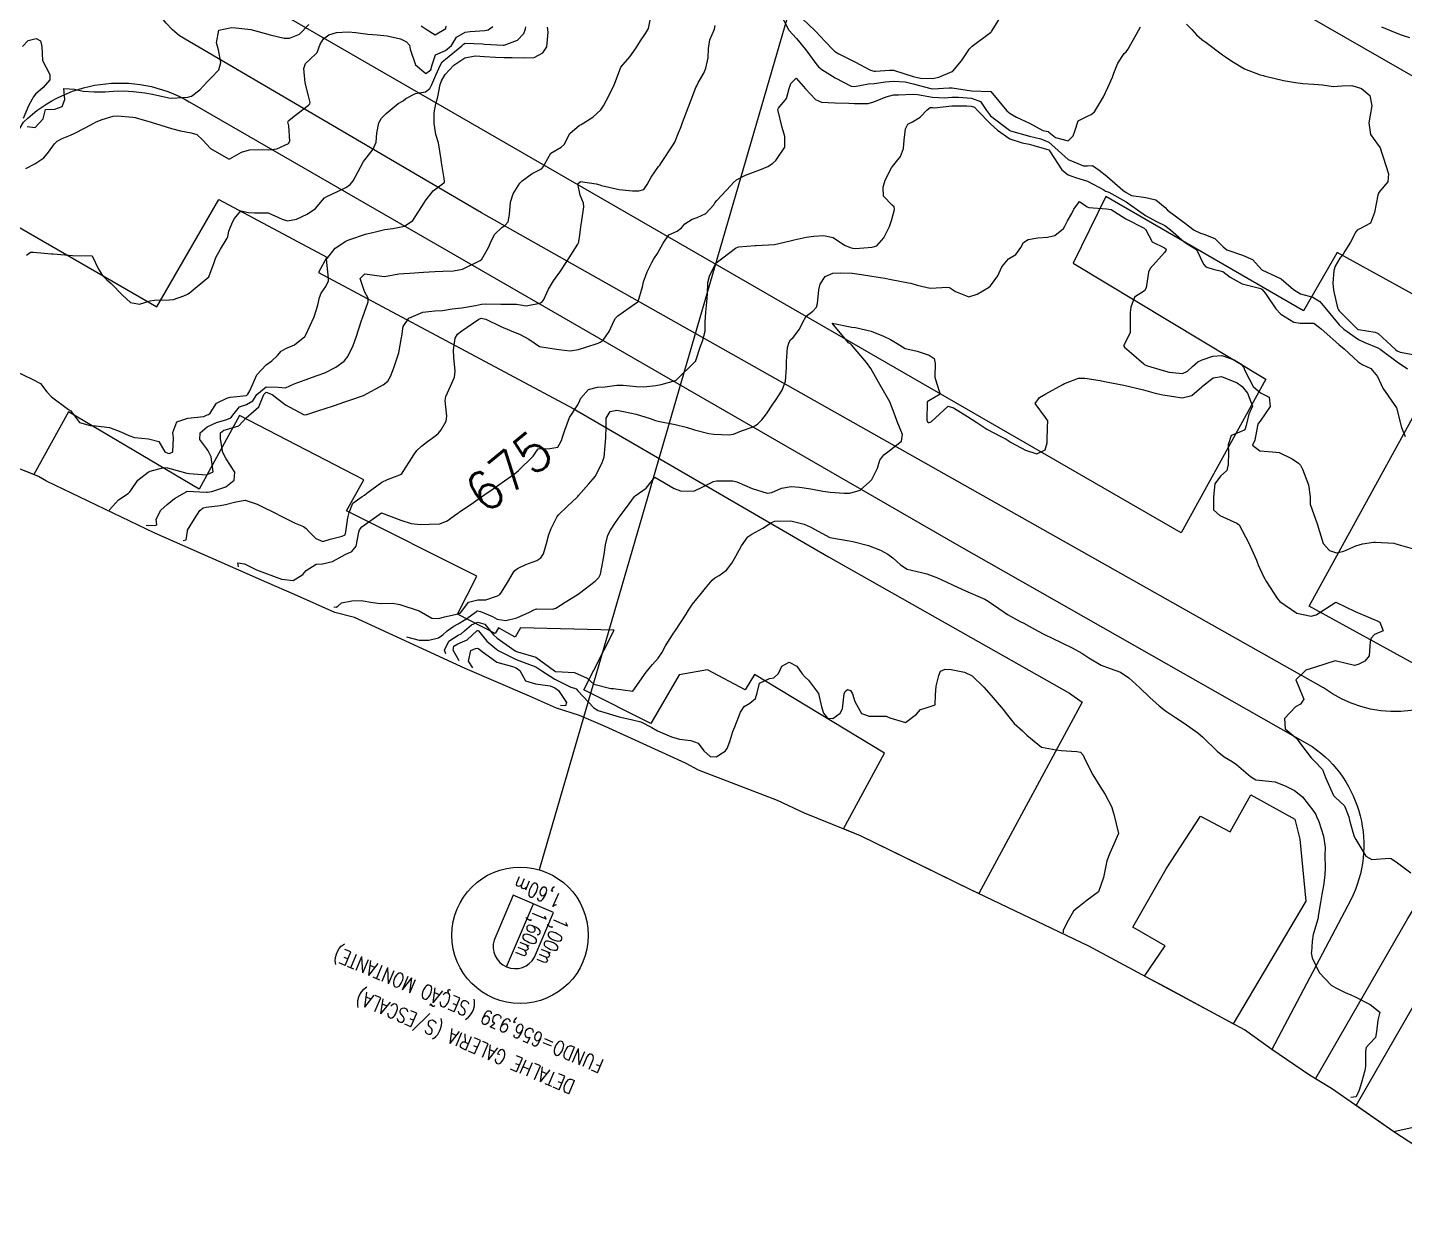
# Model space of a CAD drawing. Header units: metres. Extents: x 292545 to 299085, y 7450245 to 7463078.
# Drawn here: x 296220.5 to 296361.7, y 7461377.3 to 7461498.6 of the extents above; entities that cross this region are included whole.
import ezdxf
from ezdxf.enums import TextEntityAlignment as Align

# ---------------------------------------------------------------- set-up
doc = ezdxf.new("R2010")
doc.units = ezdxf.units.M
doc.linetypes.add('CONTINUO', pattern=[0])
for name, color, linetype in [('Area', 45, 'Continuous'), ('Cotas', 45, 'Continuous'), ('Curvas de Nivel 1m', 11, 'Continuous'), ('Curvas de Nivel 5m', 15, 'Continuous'), ('Edificações', 30, 'Continuous'), ('TEXTO', 45, 'Continuous'), ('Vias Primárias', 230, 'Continuous')]:
    doc.layers.add(name, color=color, linetype=linetype)
doc.styles.add('ROMANS', font='romans', dxfattribs={"height": 0.2})
doc.styles.add('Style-STANDARD', font='STANDARD.shx')

msp = doc.modelspace()

# ---------------------------------------------------------------- linework, layer by layer
at = {"layer": 'Area'}
msp.add_polyline3d([(296371.7, 7461378.13, 677.59), (296360.64, 7461385.35, 681.26), (296354.25, 7461389.77, 678.44), (296351.99, 7461391.13, 678.49), (296348.12, 7461393.79, 678.35), (296345.3, 7461395.81, 678.86), (296329.36, 7461404.37, 679.01), (296317.25, 7461410.15, 679.93), (296305.92, 7461415.68, 684.03), (296300.19, 7461418.02, 680), (296297.42, 7461419.31, 679.92), (296289.29, 7461422.41, 678.57), (296288.03, 7461423.11, 678.63), (296287.96, 7461423.13, 678.59), (296282.44, 7461425.68, 682.12), (296279.72, 7461426.91, 682.18), (296277.1, 7461428.04, 677.87), (296274.75, 7461428.8, 677.92), (296271.96, 7461430.03, 677.91), (296265.35, 7461432.85, 677.83), (296254.02, 7461438.08, 675.93), (296251.99, 7461438.6, 675.77), (296247.85, 7461440.45, 677.31), (296245.02, 7461441.68, 678.08), (296233.54, 7461446.73, 676.25), (296222.42, 7461452.05, 671.25), (296221.59, 7461452.54, 671.67), (296216.45, 7461454.59, 674.45)], dxfattribs=at)
at = {"layer": 'Curvas de Nivel 1m', "flags": 128}
for points, elevation in [([(296297.63, 7461500.09), (296298.58, 7461498.32), (296299.36, 7461497.45), (296300.33, 7461496.3), (296301.34, 7461494.89), (296301.62, 7461494.57), (296301.97, 7461494.28), (296303.32, 7461493.43), (296304.97, 7461492.58), (296305.31, 7461492.54), (296306.74, 7461492.8), (296307.31, 7461492.86), (296308.49, 7461493.02), (296309.32, 7461493.1), (296310.5, 7461493), (296311.31, 7461492.81), (296313.14, 7461492.32), (296313.31, 7461492.3), (296315.03, 7461492.4), (296315.31, 7461492.4), (296317.3, 7461492.1), (296319.27, 7461492.04), (296319.3, 7461492.03), (296320.93, 7461490.05), (296321.28, 7461489.78), (296321.92, 7461489.39), (296323.26, 7461488.78), (296324.64, 7461488.01), (296325.16, 7461487.91), (296325.25, 7461487.87), (296325.92, 7461487.31), (296327.24, 7461486.98), (296327.75, 7461487.47), (296327.92, 7461487.97), (296328.24, 7461489), (296329.28, 7461489.52), (296329.59, 7461489.65), (296329.93, 7461489.95), (296330.84, 7461491.48), (296331.06, 7461491.93), (296331.31, 7461492.44), (296331.76, 7461493.48), (296331.91, 7461493.92), (296332.32, 7461494.94), (296332.96, 7461495.91), (296333.16, 7461496.1), (296333.36, 7461496.32), (296334.25, 7461497.9), (296334.63, 7461498.64)], 673), ([(296299.4, 7461500.02), (296301.23, 7461498.29), (296301.37, 7461498.15), (296302.27, 7461497.19), (296303.14, 7461496.26), (296303.24, 7461496.15), (296303.35, 7461496.08), (296303.71, 7461495.9), (296305.34, 7461495.07), (296306.96, 7461494.22), (296307.33, 7461494.11), (296307.45, 7461494.1), (296308.89, 7461494.2), (296309.33, 7461494.21), (296309.41, 7461494.19), (296311.32, 7461493.56), (296312.09, 7461493.39), (296313.32, 7461493.37), (296313.97, 7461493.49), (296315.33, 7461494.07), (296315.36, 7461494.09), (296315.4, 7461494.12), (296316.29, 7461495.17), (296316.91, 7461496.1), (296317.08, 7461496.37), (296317.36, 7461496.68), (296319.27, 7461498.07), (296319.32, 7461498.12), (296319.37, 7461498.19), (296320.1, 7461499.36)], 672), ([(296219.38, 7461463.26), (296220.95, 7461462.53), (296221.79, 7461462.07), (296222.46, 7461461.22), (296222.93, 7461460.71), (296224.68, 7461459.42), (296224.9, 7461459.28), (296224.99, 7461459.19), (296225.79, 7461458.08), (296226.89, 7461457.76), (296227.48, 7461457.75), (296228.89, 7461457.58), (296230.05, 7461457.13), (296230.88, 7461456.73), (296231.46, 7461456.53), (296232.88, 7461456.39), (296233.93, 7461456.14), (296234.57, 7461455.07), (296234.86, 7461454.92), (296235.02, 7461454.91), (296235.36, 7461455.07), (296235.44, 7461456.5), (296235.39, 7461457.06), (296235.8, 7461458.15), (296236.9, 7461458.53), (296238.57, 7461458.7), (296238.9, 7461458.85), (296239.02, 7461458.9), (296239.21, 7461459.02), (296239.87, 7461460.06), (296240.93, 7461460.59), (296241.26, 7461460.67), (296242.93, 7461460.86), (296243.01, 7461460.9), (296243.07, 7461460.98), (296243.29, 7461461.33), (296244, 7461462.96), (296244.96, 7461463.99), (296245.53, 7461464.39), (296246.13, 7461464.94), (296246.5, 7461465.41), (296246.98, 7461465.66), (296247.85, 7461466.06), (296248.93, 7461466.91), (296248.96, 7461466.95), (296249, 7461467.01), (296249.89, 7461468.9), (296250.26, 7461470.11), (296250.43, 7461470.89), (296250.6, 7461471.34), (296251.06, 7461472.03), (296251.34, 7461472.61), (296251.35, 7461472.88), (296251.14, 7461474.83), (296251.16, 7461474.88), (296252.03, 7461475.95), (296253.12, 7461476.68), (296253.25, 7461476.73), (296253.55, 7461476.85), (296255.13, 7461477.38), (296256.29, 7461477.66), (296257.13, 7461477.86), (296257.95, 7461477.99), (296259.14, 7461478.22), (296260, 7461478.78), (296261.16, 7461480.59), (296261.21, 7461480.71), (296261.24, 7461480.76), (296262.08, 7461481.85), (296263.19, 7461482.67), (296263.23, 7461482.7), (296263.25, 7461482.74), (296263.25, 7461482.79), (296263.2, 7461483.1), (296262.95, 7461484.74), (296262.91, 7461485.05), (296262.62, 7461486.75), (296262.37, 7461487.62), (296262.17, 7461488.75), (296262.2, 7461489.83), (296262.34, 7461490.75), (296262.55, 7461491.49), (296262.8, 7461492.75), (296262.93, 7461493.13), (296263.32, 7461493.76), (296264.22, 7461494.73), (296265.34, 7461495.47), (296266.38, 7461495.67), (296267.34, 7461495.62), (296268.48, 7461495.54), (296269.34, 7461495.52), (296270.2, 7461495.51), (296271.34, 7461495.46), (296272.46, 7461495.52), (296273.35, 7461495.99), (296273.76, 7461496.61), (296273.88, 7461498.1), (296273.8, 7461498.61)], 671), ([(296220.31, 7461484.14), (296221.21, 7461484.6), (296222.15, 7461485.23), (296222.63, 7461485.81), (296223.23, 7461486.66), (296223.51, 7461486.93), (296224.04, 7461487.2), (296224.88, 7461487.56), (296225.25, 7461487.73), (296226.37, 7461488.29), (296227.26, 7461488.76), (296227.52, 7461488.9), (296228.12, 7461489.15), (296229.27, 7461489.48), (296229.65, 7461489.52), (296231.27, 7461489.39), (296231.5, 7461489.35), (296232.44, 7461489.1), (296233.06, 7461488.9), (296233.26, 7461488.84), (296233.6, 7461488.75), (296235.25, 7461488.23), (296236.18, 7461487.99), (296237.25, 7461487.8), (296237.84, 7461487.63), (296238.46, 7461487.03), (296239.23, 7461486.17), (296241.1, 7461485.11), (296241.21, 7461485.12), (296242.41, 7461485.8), (296243.23, 7461486.03), (296244.13, 7461486.06), (296245.23, 7461486.03), (296246.03, 7461486.14), (296247.23, 7461486.68), (296247.39, 7461486.93), (296247.26, 7461488.51), (296247.19, 7461488.93), (296247.2, 7461488.99), (296247.26, 7461489.06), (296247.84, 7461489.5), (296249.28, 7461490.61), (296249.42, 7461490.76), (296249.45, 7461490.9), (296249.29, 7461491.58), (296248.95, 7461492.91), (296248.8, 7461494.38), (296248.99, 7461494.91), (296249.34, 7461495.22), (296250.19, 7461496.04), (296250.49, 7461496.89), (296250.82, 7461497.43), (296251.37, 7461497.82), (296252.18, 7461498.06), (296253.37, 7461498.14), (296254.14, 7461498.08), (296255.37, 7461497.9), (296256.34, 7461497.85), (296257.37, 7461497.75), (296258.74, 7461497.41), (296259.36, 7461497.11), (296259.66, 7461496.78), (296259.74, 7461496.38), (296260.26, 7461494.77), (296261.32, 7461493.88), (296261.83, 7461494.25), (296261.98, 7461494.75), (296262.33, 7461495.77), (296263.35, 7461496.23), (296263.98, 7461496.73), (296264.49, 7461497.6), (296265.37, 7461498.12), (296265.89, 7461498.19), (296267.38, 7461498.29), (296267.71, 7461498.36), (296268.21, 7461498.68)], 669), ([(296220.44, 7461488.43), (296221.25, 7461488.34), (296222.07, 7461489.22), (296222.33, 7461490.17), (296223.27, 7461490.21), (296224.01, 7461490.47), (296224.29, 7461491.2), (296224.18, 7461492.32), (296225.3, 7461492.26), (296226.18, 7461492.06), (296227.3, 7461492), (296228.45, 7461491.99), (296229.3, 7461492.06), (296230.35, 7461492.08), (296231.3, 7461492.01), (296232.51, 7461491.89), (296233.29, 7461491.74), (296234.98, 7461491.38), (296235.29, 7461491.35), (296236.9, 7461491.45), (296237.29, 7461491.56), (296238.15, 7461492.19), (296238.9, 7461493.03), (296239.32, 7461493.41), (296240.11, 7461494.23), (296240.3, 7461495.01), (296240.05, 7461496.31), (296239.87, 7461497.01), (296240.08, 7461498.3), (296241.38, 7461498.58), (296241.83, 7461498.54), (296243.37, 7461498.37), (296244.14, 7461498.19), (296245.37, 7461497.83), (296246.81, 7461497.49), (296247.36, 7461497.49), (296248.36, 7461497.92), (296249.34, 7461498.9)], 668), ([(296228.83, 7461449.12), (296228.87, 7461449.14), (296229.79, 7461450.14), (296230.81, 7461450.8), (296230.97, 7461450.96), (296231.07, 7461451.12), (296231.77, 7461452.16), (296232.83, 7461453), (296233.06, 7461453.1), (296234.44, 7461453.47), (296234.84, 7461453.43), (296236.21, 7461453.06), (296236.83, 7461452.88), (296237.04, 7461452.84), (296238.83, 7461452.7), (296239.5, 7461453.02), (296239.32, 7461454.56), (296239.07, 7461455.03), (296239, 7461455.16), (296238.87, 7461455.38), (296238.16, 7461456.32), (296238.19, 7461457.03), (296238.89, 7461457.63), (296239.84, 7461458.07), (296240.9, 7461458.38), (296241.33, 7461458.56), (296241.66, 7461458.99), (296242.22, 7461459.68), (296242.92, 7461459.93), (296243.59, 7461460.3), (296244.01, 7461460.96), (296244.94, 7461461.75), (296246.17, 7461461.71), (296246.94, 7461461.64), (296247.81, 7461462.05), (296248.95, 7461462.47), (296250.18, 7461462.89), (296250.96, 7461463.19), (296252.09, 7461463.74), (296252.97, 7461464.38), (296253.34, 7461464.85), (296253.87, 7461465.97), (296254.17, 7461466.84), (296254.73, 7461468.55), (296254.83, 7461468.83), (296255.03, 7461469.4), (296255.4, 7461470.47), (296255.4, 7461470.83), (296255.05, 7461471.52), (296254.59, 7461472.84), (296255.08, 7461473.34), (296256.81, 7461473.08), (296257.08, 7461473.05), (296258.57, 7461473.31), (296259.08, 7461473.35), (296259.68, 7461473.38), (296261.08, 7461473.49), (296262.27, 7461473.56), (296263.08, 7461473.6), (296264.18, 7461473.63), (296265.08, 7461473.81), (296266.92, 7461474.69), (296267.09, 7461474.84), (296267.77, 7461476.01), (296268.02, 7461476.68), (296268.4, 7461477.4), (296269.13, 7461478.09), (296269.48, 7461478.33), (296269.79, 7461478.66), (296269.9, 7461479.41), (296270.01, 7461480.66), (296270.3, 7461481.53), (296270.99, 7461482.64), (296271.2, 7461482.88), (296272.23, 7461483.61), (296273.21, 7461484.1), (296273.44, 7461484.38), (296273.55, 7461484.62), (296274.14, 7461485.69), (296275.23, 7461486.32), (296275.52, 7461486.6), (296276.11, 7461487.73), (296277.1, 7461488.57), (296277.26, 7461488.65), (296278.45, 7461489.38), (296279.28, 7461490.15), (296279.56, 7461490.55), (296279.87, 7461491.12), (296280.58, 7461492.53), (296280.8, 7461493.04), (296281.33, 7461494.52), (296282.26, 7461495.59), (296282.9, 7461496.5), (296283.07, 7461496.79), (296283.36, 7461497.21), (296283.88, 7461497.98), (296284.18, 7461498.49), (296284.38, 7461499.5)], 672), ([(296232.63, 7461447.56), (296233.53, 7461447.5), (296233.74, 7461447.6), (296233.68, 7461448.18), (296234.13, 7461449.08), (296234.79, 7461449.68), (296235.56, 7461450.3), (296236.81, 7461451.02), (296236.84, 7461451.03), (296238.81, 7461450.93), (296238.91, 7461450.93), (296239.39, 7461451.02), (296240.82, 7461451.47), (296241.66, 7461452.16), (296241.73, 7461452.99), (296240.85, 7461454.34), (296240.52, 7461455.01), (296240.26, 7461456.39), (296240.26, 7461457.01), (296240.61, 7461457.28), (296240.89, 7461457.35), (296242.15, 7461457.73), (296242.9, 7461458.55), (296243.37, 7461458.97), (296244.2, 7461459.68), (296244.7, 7461460.95), (296244.94, 7461461.18), (296245.56, 7461460.94), (296246.92, 7461459.89), (296248.77, 7461458.91), (296248.9, 7461458.87), (296249.12, 7461458.91), (296250.47, 7461459.33), (296250.91, 7461459.47), (296251.96, 7461459.83), (296252.92, 7461460.16), (296253.44, 7461460.34), (296254.93, 7461460.84), (296256.94, 7461461.95), (296257.42, 7461462.33), (296257.71, 7461462.8), (296258.06, 7461463.7), (296258.44, 7461464.8), (296258.55, 7461465.23), (296258.84, 7461466.79), (296258.86, 7461466.93), (296259.01, 7461467.91), (296259.59, 7461468.78), (296261.03, 7461469.39), (296262.25, 7461469.53), (296263.03, 7461469.58), (296264.04, 7461469.73), (296265.03, 7461469.84), (296266.42, 7461470.09), (296267.04, 7461470.23), (296267.47, 7461470.26), (296269.04, 7461470.2), (296270.62, 7461470.23), (296271.04, 7461470.16), (296271.63, 7461470.04), (296273.04, 7461470.31), (296273.24, 7461470.42), (296273.4, 7461470.62), (296273.93, 7461471.74), (296274.44, 7461472.61), (296274.7, 7461472.98), (296275.08, 7461473.5), (296275.81, 7461474.59), (296276.92, 7461476.38), (296277.02, 7461476.57), (296277.04, 7461476.64), (296277.12, 7461477.29), (296277.28, 7461478.43), (296277.3, 7461478.57), (296277.54, 7461480.18), (296277.52, 7461480.57), (296277.18, 7461481.41), (296276.94, 7461482.57), (296277.19, 7461482.78), (296278.81, 7461482.55), (296279.19, 7461482.44), (296279.35, 7461482.39), (296281.18, 7461481.97), (296282.52, 7461481.85), (296283.18, 7461481.84), (296283.69, 7461481.98), (296284.03, 7461482.49), (296284.44, 7461483.24), (296285.21, 7461484.32), (296285.28, 7461484.41), (296285.32, 7461484.48), (296285.5, 7461484.76), (296286.65, 7461486.46), (296286.86, 7461486.83), (296287.25, 7461487.77), (296287.45, 7461488.26), (296287.52, 7461488.45), (296287.67, 7461488.85), (296288.27, 7461490.44), (296288.55, 7461491.18), (296289.04, 7461492.43), (296289.12, 7461492.62), (296289.31, 7461492.99), (296289.86, 7461493.89), (296290.07, 7461494.42), (296290.3, 7461495.46), (296290.34, 7461496.42), (296290.45, 7461497.33), (296290.94, 7461498.41), (296291, 7461498.79)], 673), ([(296260.86, 7461498.77), (296261.38, 7461498.43), (296262.28, 7461497.84), (296263.38, 7461498.47), (296263.4, 7461498.72)], 668), ([(296339.38, 7461498.94), (296339.92, 7461498.38), (296340.39, 7461497.82), (296340.92, 7461497.37), (296341.37, 7461497.06), (296343.06, 7461495.79), (296343.35, 7461495.58), (296344, 7461495.13), (296345.33, 7461494.35), (296346.93, 7461493.75), (296347.24, 7461493.66), (296347.32, 7461493.62), (296347.48, 7461493.58), (296349.32, 7461493.14), (296350.56, 7461492.94), (296351.31, 7461492.85), (296352.43, 7461492.79), (296353.31, 7461492.71), (296354.42, 7461492.55), (296355.31, 7461492.59), (296356.32, 7461492.64), (296357.31, 7461492.33), (296358.17, 7461491.61), (296358.36, 7461490.54), (296358.22, 7461489.61), (296358.07, 7461488.81), (296358.23, 7461487.61), (296359.24, 7461486.25), (296359.45, 7461485.6), (296359.54, 7461485.28), (296360.08, 7461483.59), (296360.03, 7461482.75), (296359.18, 7461481.79), (296359.05, 7461481.6), (296358.99, 7461481.41), (296358.66, 7461479.61), (296358.24, 7461478.52), (296357.14, 7461477.95), (296356.92, 7461477.85), (296356.75, 7461477.63), (296356.2, 7461476.57), (296355.62, 7461475.64), (296355.42, 7461475.34), (296355.11, 7461474.94), (296354.63, 7461474.12), (296354.49, 7461473.66), (296354.36, 7461472.38), (296354.43, 7461471.66), (296354.84, 7461469.85), (296354.95, 7461469.65), (296355.04, 7461469.54), (296356.95, 7461467.63), (296357.01, 7461467.6), (296358.73, 7461467.33), (296359.01, 7461467.2), (296360.8, 7461465.58), (296360.99, 7461465.43), (296361.28, 7461465.28), (296362.99, 7461465)], 673), ([(296359.38, 7461498.64), (296360.95, 7461498.01), (296361.38, 7461497.85), (296361.58, 7461497.78), (296362.23, 7461497.57)], 672), ([(296219.96, 7461496.64), (296220.53, 7461497.24), (296221.37, 7461497.47), (296221.8, 7461497.23), (296221.94, 7461496.64), (296222.01, 7461495.22), (296222.77, 7461493.77), (296222.77, 7461493.22), (296222.08, 7461492.45), (296221.29, 7461491.75), (296221.06, 7461491.46), (296220.96, 7461491.23), (296220.57, 7461490.54), (296220.03, 7461489.25)], 668), ([(296236.42, 7461445.99), (296236.74, 7461446.05), (296236.87, 7461446.95), (296236.88, 7461447.05), (296237.6, 7461448.21), (296238.13, 7461449.04), (296238.49, 7461449.33), (296238.79, 7461449.41), (296240.22, 7461449.58), (296240.79, 7461449.67), (296241.83, 7461449.96), (296242.8, 7461450.11), (296244.04, 7461449.71), (296244.79, 7461449.32), (296245.55, 7461448.94), (296246.78, 7461448.32), (296247.93, 7461447.76), (296248.77, 7461447.42), (296249.07, 7461447.21), (296249.33, 7461446.9), (296250.04, 7461446.18), (296250.75, 7461445.88), (296251.51, 7461446.12), (296252.76, 7461446.42), (296253.05, 7461446.57), (296253.13, 7461446.86), (296253.33, 7461448.3), (296253.46, 7461448.85), (296253.85, 7461449.8), (296254.81, 7461450.5), (296255.03, 7461450.62), (296255.28, 7461450.83), (296256.82, 7461451.97), (296257.4, 7461452.23), (296258.83, 7461452.79), (296260.11, 7461454.77), (296260.42, 7461455.2), (296260.87, 7461455.66), (296261.49, 7461456.13), (296262.36, 7461456.75), (296262.63, 7461457), (296262.89, 7461457.34), (296263.41, 7461458.22), (296263.49, 7461458.73), (296263.31, 7461460.35), (296263.37, 7461460.74), (296263.85, 7461461.82), (296264.26, 7461462.73), (296264.33, 7461463.35), (296264.19, 7461464.73), (296264.17, 7461465.54), (296264.34, 7461466.73), (296264.58, 7461467.15), (296265.01, 7461467.47), (296266.78, 7461468.69), (296267.02, 7461468.77), (296267.47, 7461468.69), (296269.02, 7461467.94), (296269.9, 7461467.54), (296271.01, 7461467.1), (296271.88, 7461466.63), (296272.99, 7461465.87), (296273.85, 7461465.75), (296274.99, 7461465.58), (296276.14, 7461465.43), (296276.99, 7461465.56), (296277.76, 7461465.79), (296279, 7461466.2), (296279.23, 7461466.32), (296279.51, 7461466.54), (296280.15, 7461467.4), (296280.64, 7461468.53), (296280.78, 7461468.78), (296281.03, 7461469.01), (296282.78, 7461470.24), (296283.04, 7461470.43), (296283.09, 7461470.45), (296283.13, 7461470.5), (296283.56, 7461472), (296283.65, 7461472.49), (296284.03, 7461473.54), (296284.51, 7461474.49), (296284.72, 7461474.87), (296285.1, 7461475.42), (296285.68, 7461476.47), (296286.27, 7461477.32), (296287.13, 7461477.69), (296287.55, 7461478.04), (296287.91, 7461478.44), (296288.64, 7461478.94), (296289.15, 7461479.11), (296290.07, 7461479.5), (296290.86, 7461480.41), (296290.98, 7461480.6), (296291.17, 7461480.84), (296292.63, 7461482.39), (296292.88, 7461482.69), (296293.19, 7461482.97), (296294.14, 7461483.43), (296295.21, 7461483.84), (296295.58, 7461483.99), (296296.4, 7461484.35), (296296.91, 7461484.65), (296297.22, 7461484.94), (296298.17, 7461486.33), (296298.17, 7461487.4), (296297.87, 7461488.32), (296297.44, 7461490.17), (296297.5, 7461490.33), (296298.32, 7461491.29), (296298.59, 7461492.32), (296298.79, 7461492.84), (296299.32, 7461493.38), (296300.29, 7461492.3), (296301.29, 7461491.2), (296301.93, 7461490.92), (296303.29, 7461490.86), (296304.71, 7461490.82), (296305.29, 7461490.78), (296306.71, 7461490.81), (296307.29, 7461490.96), (296308.57, 7461491.48), (296309.3, 7461491.67), (296309.81, 7461491.68), (296311.3, 7461491.74), (296311.76, 7461491.71), (296313.3, 7461491.44), (296314.55, 7461491.39), (296315.3, 7461491.44), (296315.98, 7461491.43), (296317.3, 7461491.34), (296318.22, 7461491.01), (296318.85, 7461490.08), (296319.27, 7461489.54), (296321.2, 7461488.05), (296321.25, 7461488.02), (296321.3, 7461488), (296323.25, 7461487.43), (296324.41, 7461487.18), (296325.24, 7461486.83), (296326.21, 7461485.99), (296327.22, 7461485.06), (296328.8, 7461484.39), (296329.22, 7461484.4), (296329.71, 7461484.45), (296330.41, 7461483.94), (296331.2, 7461483.33), (296332.84, 7461481.91), (296333.18, 7461481.65), (296333.71, 7461481.37), (296335.18, 7461481.14), (296336.23, 7461480.93), (296337.17, 7461480.12), (296337.42, 7461479.86), (296339.14, 7461478.58), (296340.15, 7461477.82), (296340.8, 7461477.48), (296341.13, 7461477.38), (296342.27, 7461476.95), (296343.12, 7461476.11), (296343.51, 7461475.79), (296345.11, 7461475.23), (296346.14, 7461474.79), (296347.09, 7461473.74), (296349.08, 7461472.82), (296350.34, 7461471.71), (296351.06, 7461471.26), (296352.31, 7461470.93), (296353.05, 7461470.49), (296353.72, 7461469.66), (296355.02, 7461468.1), (296355.49, 7461467.65), (296357, 7461466.58), (296357.66, 7461466.28), (296358.99, 7461465.75), (296359.23, 7461465.6), (296360.98, 7461464.3), (296362.02, 7461463.57)], 674), ([(296251.88, 7461439.19), (296252.14, 7461439.13), (296252.29, 7461439.26), (296252.68, 7461439.6), (296253.75, 7461439.78), (296254.68, 7461439.81), (296255.88, 7461439.62), (296256.67, 7461439.52), (296257.93, 7461439.54), (296258.67, 7461439.4), (296260.66, 7461438.77), (296261.94, 7461438.03), (296262.66, 7461437.97), (296263.25, 7461438.14), (296264.66, 7461438.45), (296264.84, 7461438.53), (296265.01, 7461438.72), (296265.72, 7461439.67), (296266.68, 7461439.88), (296267.49, 7461439.88), (296268.69, 7461440.3), (296268.91, 7461440.44), (296269.11, 7461440.67), (296269.7, 7461441.66), (296270.3, 7461442.65), (296270.47, 7461442.89), (296270.72, 7461443.09), (296271.58, 7461443.5), (296272.73, 7461443.92), (296273.14, 7461444.2), (296273.4, 7461444.61), (296273.7, 7461445.66), (296273.95, 7461446.61), (296274.18, 7461447.2), (296274.78, 7461448.36), (296274.87, 7461448.51), (296274.93, 7461448.6), (296275.88, 7461449.5), (296276.81, 7461450.38), (296276.91, 7461450.48), (296277, 7461450.58), (296278.06, 7461451.79), (296278.69, 7461452.55), (296278.84, 7461452.77), (296279.42, 7461453.97), (296279.61, 7461454.54), (296279.73, 7461455.68), (296279.79, 7461456.54), (296279.82, 7461457.62), (296279.84, 7461458.54), (296280.23, 7461459.22), (296280.91, 7461459.33), (296281.61, 7461459.22), (296282.91, 7461458.93), (296284.36, 7461458.49), (296284.9, 7461458.29), (296285.15, 7461458.23), (296286.9, 7461457.89), (296288.04, 7461457.59), (296288.89, 7461457.33), (296290.35, 7461456.95), (296290.89, 7461456.88), (296292.46, 7461456.83), (296292.89, 7461456.9), (296293.72, 7461457.21), (296294.9, 7461457.62), (296295.35, 7461457.9), (296295.8, 7461458.35), (296296.28, 7461458.97), (296296.92, 7461459.95), (296297.19, 7461460.34), (296297.89, 7461461.38), (296298.24, 7461462.32), (296298.33, 7461463.68), (296298.32, 7461464.32), (296298.43, 7461465.76), (296298.59, 7461466.32), (296298.75, 7461466.56), (296299, 7461466.81), (296299.68, 7461467.64), (296299.98, 7461468.3), (296300.34, 7461468.99), (296301.03, 7461469.5), (296301.41, 7461469.92), (296301.52, 7461470.29), (296301.66, 7461471.69), (296301.8, 7461472.28), (296302.3, 7461473.06), (296303.08, 7461473.41), (296303.9, 7461473.44), (296305.08, 7461473.38), (296306.04, 7461473.26), (296307.08, 7461473.08), (296308.41, 7461472.87), (296309.07, 7461472.75), (296310.83, 7461472.41), (296311.07, 7461472.36), (296311.74, 7461472.16), (296313.06, 7461471.86), (296314.89, 7461471.96), (296315.06, 7461471.93), (296315.66, 7461471.52), (296317.05, 7461470.96), (296317.9, 7461471.24), (296319.06, 7461471.94), (296319.24, 7461472.08), (296320.01, 7461473.13), (296320.43, 7461474.06), (296321.1, 7461474.85), (296321.85, 7461475.3), (296322.38, 7461476.04), (296322.63, 7461476.53), (296323.12, 7461476.85), (296324.12, 7461477.02), (296325.12, 7461477.09), (296325.85, 7461477.27), (296326.73, 7461477.98), (296326.89, 7461478.23), (296327.14, 7461478.77), (296327.61, 7461479.53), (296327.82, 7461479.97), (296328.38, 7461480.76), (296329.17, 7461480.19), (296329.35, 7461480.14), (296331.16, 7461479.98), (296331.62, 7461479.93), (296333.15, 7461478.97), (296335.01, 7461478.01), (296335.13, 7461477.91), (296335.15, 7461477.89), (296335.85, 7461476.61), (296337.11, 7461475.99), (296337.28, 7461475.86), (296337.26, 7461475.71), (296337.11, 7461475.5), (296335.64, 7461473.88), (296335.48, 7461473.5), (296335.24, 7461471.89), (296335.06, 7461471.57), (296334.03, 7461470.92), (296333.67, 7461469.9), (296333.6, 7461469.35), (296333.6, 7461467.9), (296333.6, 7461467.31), (296333, 7461466.11), (296332.91, 7461465.99), (296332.92, 7461465.91), (296332.99, 7461465.81), (296333.71, 7461465.18), (296334.97, 7461464.09), (296335.09, 7461464), (296335.37, 7461463.88), (296336.97, 7461463.4), (296337.58, 7461463.23), (296338.96, 7461463.12), (296339.46, 7461463.34), (296339.98, 7461463.83), (296340.51, 7461464.29), (296340.98, 7461464.52), (296342.07, 7461464.89), (296342.98, 7461464.96), (296344.25, 7461464.5), (296344.98, 7461464.05), (296345.21, 7461463.77), (296345.39, 7461463.34), (296346.2, 7461461.76), (296346.94, 7461461.12), (296347.86, 7461460.67), (296347.95, 7461459.73), (296346.91, 7461458.21), (296346.7, 7461457.96), (296346.65, 7461457.75), (296346.37, 7461456.26), (296346.12, 7461455.76), (296346.87, 7461455.16), (296348.2, 7461455.07), (296348.87, 7461454.99), (296350.2, 7461454.37), (296350.86, 7461453.92), (296351.05, 7461453.7), (296351.26, 7461453.28), (296351.88, 7461451.69), (296352.06, 7461450.44), (296352.06, 7461449.69), (296352.78, 7461447.68), (296353.39, 7461445.67), (296354.02, 7461444.94), (296354.74, 7461444.73), (296355.5, 7461444.89), (296356.75, 7461445.43), (296357.43, 7461445.62), (296358.56, 7461445.8), (296358.76, 7461445.8), (296360.64, 7461445.69), (296360.75, 7461445.67), (296361.09, 7461445.58), (296362.75, 7461445.09)], 676), ([(296259.35, 7461436.09), (296260.66, 7461435.75), (296261.64, 7461435.75), (296262.64, 7461435.98), (296263.06, 7461436.31), (296263.52, 7461436.73), (296264.19, 7461437.18), (296264.65, 7461437.43), (296265.45, 7461437.92), (296266.52, 7461438.7), (296266.6, 7461438.76), (296266.66, 7461438.77), (296266.95, 7461438.7), (296268.16, 7461438.18), (296268.66, 7461437.9), (296269.54, 7461437.77), (296270.66, 7461438.05), (296271.98, 7461438.63), (296272.41, 7461438.88), (296272.67, 7461438.96), (296274.32, 7461438.95), (296274.67, 7461439.05), (296275.63, 7461439.64), (296276.69, 7461440.31), (296276.85, 7461440.41), (296277.09, 7461440.57), (296278.71, 7461441.82), (296279.08, 7461442.17), (296279.26, 7461442.54), (296279.49, 7461443.78), (296279.61, 7461444.54), (296279.77, 7461445.52), (296280.01, 7461446.54), (296280.26, 7461447.04), (296280.78, 7461447.82), (296281.28, 7461448.52), (296281.93, 7461449.37), (296282.75, 7461450.5), (296282.81, 7461450.57), (296283.95, 7461451.36), (296284.83, 7461452.48), (296286.82, 7461451.32), (296287.44, 7461451.07), (296288.82, 7461451.04), (296289.75, 7461451.49), (296290.83, 7461452.03), (296291.15, 7461452.09), (296292.83, 7461452.1), (296293.22, 7461451.99), (296294.82, 7461451.31), (296296.34, 7461450.82), (296296.81, 7461450.89), (296297.8, 7461451.35), (296298.82, 7461451.51), (296299.67, 7461451.45), (296300.82, 7461451.29), (296302.06, 7461451.03), (296302.81, 7461450.92), (296304.24, 7461450.82), (296304.81, 7461450.82), (296305.9, 7461451.14), (296306.83, 7461451.99), (296306.95, 7461452.1), (296307.09, 7461452.22), (296307.68, 7461453.38), (296307.92, 7461454.21), (296308.32, 7461454.75), (296308.86, 7461455.16), (296310.13, 7461456.18), (296310.22, 7461456.84), (296309.69, 7461458.19), (296309.49, 7461458.78), (296308.92, 7461460.2), (296307.78, 7461462.21), (296306.97, 7461463.63), (296306.55, 7461464.22), (296304.99, 7461466.04), (296304.88, 7461466.13), (296304.7, 7461466.24), (296303.02, 7461468.27), (296305.02, 7461467.85), (296305.42, 7461467.83), (296307.01, 7461467.45), (296308.29, 7461466.92), (296309, 7461466.59), (296309.67, 7461466.19), (296310.49, 7461465.68), (296310.99, 7461465.56), (296311.75, 7461465.4), (296312.98, 7461465), (296313.47, 7461464.64), (296313.59, 7461464.14), (296313.56, 7461462.74), (296313.71, 7461462.14), (296314.08, 7461460.99), (296312.93, 7461460.3), (296312.82, 7461460.26), (296312.77, 7461460.15), (296312.72, 7461458.33), (296312.78, 7461458.15), (296312.9, 7461458.07), (296312.98, 7461458.07), (296313.17, 7461458.15), (296314.92, 7461459.76), (296315.45, 7461459.58), (296316.91, 7461458.68), (296317.84, 7461458.09), (296318.89, 7461457.41), (296320.31, 7461456.63), (296320.88, 7461456.38), (296321.38, 7461456.04), (296322.86, 7461455.23), (296324, 7461454.88), (296324.87, 7461455.28), (296325.06, 7461456.01), (296325.11, 7461457.8), (296325.13, 7461458.01), (296325.15, 7461458.25), (296324.91, 7461458.6), (296323.83, 7461460.02), (296324.3, 7461460.65), (296324.93, 7461461.01), (296326.69, 7461461.98), (296326.85, 7461462.08), (296326.95, 7461462.13), (296328.29, 7461462.63), (296328.95, 7461462.61), (296330.52, 7461462.37), (296330.95, 7461462.28), (296332.94, 7461461.91), (296334.94, 7461461.42), (296336.14, 7461461.08), (296336.93, 7461460.93), (296338.05, 7461460.73), (296338.93, 7461460.61), (296339.91, 7461460.85), (296340.94, 7461461.74), (296341.02, 7461461.82), (296342.09, 7461462.67), (296342.96, 7461462.81), (296344.56, 7461462.16), (296344.94, 7461461.89), (296345.06, 7461461.77), (296345.62, 7461461.08), (296346.14, 7461459.76), (296345.76, 7461458.92), (296345.48, 7461457.76), (296345.35, 7461457.32), (296344.89, 7461457.12), (296343.94, 7461456.73), (296343.65, 7461455.78), (296343.66, 7461454.99), (296343.65, 7461453.78), (296343.49, 7461453.14), (296342.84, 7461452.58), (296342.28, 7461451.8), (296342.15, 7461450.46), (296342.12, 7461449.8), (296342.13, 7461449.14), (296342.79, 7461448.53), (296344.54, 7461447.77), (296344.78, 7461447.57), (296345.72, 7461445.76), (296346.53, 7461443.95), (296346.62, 7461443.75), (296346.73, 7461443.48), (296347.25, 7461442.28), (296347.56, 7461441.74), (296348.69, 7461440.01), (296348.94, 7461439.72), (296350.67, 7461438.54), (296352.14, 7461438.21), (296352.67, 7461438.36), (296354.68, 7461439.65), (296356.67, 7461438.7), (296358.28, 7461438), (296358.67, 7461437.85), (296358.85, 7461437.79), (296359.19, 7461437.6), (296359.53, 7461436.72), (296358.64, 7461436.33), (296358.3, 7461435.95), (296358.22, 7461435.61), (296358.09, 7461434.14), (296357.67, 7461433.62), (296356.98, 7461433.26), (296356.61, 7461433.15), (296354.61, 7461433.65), (296352.61, 7461432.98), (296351.6, 7461432.69), (296350.59, 7461431.7), (296351.4, 7461429.69), (296351.07, 7461429.18), (296350.56, 7461428.93), (296349.43, 7461427.72), (296349.5, 7461426.68), (296350.52, 7461425.81), (296350.66, 7461425.7), (296351.07, 7461425.13), (296352.15, 7461423.68), (296352.49, 7461423.36), (296353.3, 7461422.49), (296353.64, 7461421.66), (296354.45, 7461419.83), (296354.63, 7461419.65), (296355.57, 7461418.78), (296356.02, 7461417.64), (296356.09, 7461417.31), (296356.41, 7461416.08), (296356.55, 7461415.63), (296356.72, 7461415.31), (296357.75, 7461413.62), (296358.37, 7461413.26), (296360.18, 7461413.39), (296360.37, 7461413.38), (296361.01, 7461412.93), (296362.36, 7461411.9)], 677), ([(296263.38, 7461434.35), (296263.26, 7461434.73), (296263.7, 7461435.66), (296264.64, 7461436.27), (296264.94, 7461436.42), (296265.3, 7461436.71), (296266.03, 7461437.32), (296266.65, 7461437.6), (296267.37, 7461437.41), (296267.96, 7461436.68), (296268.26, 7461436.29), (296268.64, 7461435.97), (296270.49, 7461434.65), (296270.62, 7461434.58), (296270.72, 7461434.55), (296272.61, 7461434), (296274.53, 7461432.6), (296274.59, 7461432.55), (296274.67, 7461432.53), (296276.59, 7461432.43), (296277.89, 7461431.86), (296278.58, 7461431.24), (296280.3, 7461430.81), (296280.58, 7461430.81), (296282.57, 7461430.51), (296283.95, 7461432.49), (296284.24, 7461432.84), (296284.6, 7461433.25), (296285.17, 7461433.92), (296285.53, 7461434.47), (296285.92, 7461435.17), (296286.64, 7461436.31), (296286.74, 7461436.46), (296286.94, 7461436.75), (296288.02, 7461438.44), (296288.26, 7461438.85), (296288.68, 7461439.44), (296289.13, 7461439.98), (296289.49, 7461440.42), (296290.03, 7461441.08), (296290.71, 7461441.9), (296290.98, 7461442.14), (296291.43, 7461442.4), (296292.19, 7461442.93), (296292.73, 7461443.64), (296293.13, 7461444.38), (296293.71, 7461445.42), (296294.38, 7461446.37), (296294.77, 7461446.62), (296295.89, 7461447.23), (296296.78, 7461447.82), (296297.14, 7461447.97), (296298.78, 7461448), (296300.14, 7461447.67), (296300.77, 7461447.39), (296302.76, 7461446.27), (296304.76, 7461445.93), (296305.13, 7461445.86), (296306.75, 7461445.47), (296307.97, 7461444.98), (296308.74, 7461444.56), (296309.23, 7461444.19), (296310.03, 7461443.49), (296310.72, 7461443.05), (296312.19, 7461442.68), (296312.72, 7461442.56), (296313.81, 7461442.14), (296314.71, 7461441.74), (296315.42, 7461441.4), (296316.69, 7461440.81), (296318.44, 7461440.08), (296318.68, 7461439.96), (296319.02, 7461439.74), (296320.67, 7461438.62), (296321.01, 7461438.4), (296321.61, 7461438.05), (296322.31, 7461437.68), (296322.66, 7461437.51), (296323.78, 7461436.89), (296324.65, 7461436.42), (296324.92, 7461436.28), (296325.53, 7461436), (296326.64, 7461435.46), (296327.63, 7461434.96), (296328.62, 7461434.41), (296329.33, 7461433.95), (296330.61, 7461433.21), (296331.54, 7461432.86), (296332.6, 7461432.46), (296333.44, 7461431.9), (296334.58, 7461430.86), (296335.59, 7461429.88), (296336.55, 7461429.01), (296337.21, 7461428.52), (296338.23, 7461427.84), (296338.41, 7461427.71), (296338.54, 7461427.61), (296339.13, 7461427.24), (296340.53, 7461426.26), (296341.05, 7461425.81), (296342.5, 7461424.37), (296343.24, 7461423.79), (296344.04, 7461423.33), (296344.49, 7461423.01), (296345.94, 7461421.76), (296346.47, 7461421.44), (296346.83, 7461421.39), (296348.47, 7461421.23), (296349.55, 7461420.8), (296350.45, 7461420.35), (296351.27, 7461419.69), (296352.43, 7461418.18), (296352.62, 7461417.87), (296352.71, 7461417.68), (296352.94, 7461417.16), (296353.42, 7461415.67), (296353.58, 7461414.48), (296353.57, 7461413.67), (296353.58, 7461412.45), (296353.57, 7461411.67), (296353.42, 7461410.59), (296353.26, 7461409.67), (296353.12, 7461408.87), (296352.91, 7461407.67), (296352.83, 7461407.14), (296352.38, 7461405.68), (296352.36, 7461405.6), (296352.27, 7461404.85), (296352.17, 7461403.77), (296352.16, 7461403.68), (296352.25, 7461403.19), (296352.97, 7461401.67), (296354.22, 7461400.39), (296354.67, 7461400.11), (296355.65, 7461399.64), (296356.21, 7461399.39), (296356.65, 7461399.18), (296358.19, 7461398.39), (296359.21, 7461397.6), (296358.99, 7461396.79), (296358.87, 7461395.6), (296358.76, 7461395), (296358.15, 7461394.35), (296357.78, 7461393.98), (296357.73, 7461393.61), (296357.72, 7461392.02), (296357.67, 7461391.61), (296357.32, 7461390.39), (296357.09, 7461389.62), (296356.77, 7461388.93), (296356.23, 7461388.86)], 678), ([(296264.76, 7461433.64), (296264.14, 7461434.72), (296264.21, 7461435.14), (296264.63, 7461435.38), (296265.57, 7461435.78), (296266.57, 7461436.7), (296266.61, 7461436.74), (296266.64, 7461436.75), (296266.68, 7461436.74), (296266.72, 7461436.7), (296267.59, 7461435.64), (296268.62, 7461434.79), (296268.82, 7461434.67), (296270.61, 7461433.78), (296271.97, 7461433.26), (296272.6, 7461433.01), (296273.23, 7461432.61), (296274.58, 7461431.75), (296276.22, 7461430.94), (296276.58, 7461430.83), (296276.75, 7461430.76), (296276.92, 7461430.57), (296278.55, 7461428.83), (296279.01, 7461428.55), (296281.16, 7461427.9), (296282.53, 7461427.58), (296283.4, 7461427.37), (296284.53, 7461426.8), (296285.08, 7461426.47), (296286.52, 7461425.85), (296287.37, 7461425.59), (296288.51, 7461425.47), (296289.27, 7461425.19), (296289.84, 7461424.42), (296290.49, 7461423.84), (296291.11, 7461423.79), (296292.03, 7461424.39), (296292.24, 7461424.66), (296292.51, 7461425.36), (296292.84, 7461426.39), (296293.02, 7461426.87), (296293.61, 7461428.37), (296293.97, 7461428.95), (296294.56, 7461429.31), (296295.15, 7461429.76), (296295.33, 7461430.35), (296295.57, 7461431.36), (296296.59, 7461431.82), (296297.04, 7461431.89), (296297.51, 7461432.33), (296297.84, 7461433.09), (296298.6, 7461433.49), (296299.38, 7461433.09), (296299.93, 7461432.3), (296300.25, 7461431.96), (296300.59, 7461431.67), (296301.61, 7461430.28), (296301.91, 7461428.92), (296302.13, 7461428.27), (296302.54, 7461427.75), (296303.08, 7461427.73), (296303.85, 7461428.26), (296304.09, 7461428.72), (296304.25, 7461430.25), (296304.34, 7461430.49), (296304.58, 7461430.69), (296304.91, 7461430.58), (296305.09, 7461430.24), (296305.33, 7461429.47), (296306.01, 7461428.23), (296306.42, 7461428.1), (296306.54, 7461428.06), (296306.78, 7461427.98), (296308.54, 7461427.95), (296308.94, 7461427.79), (296310.53, 7461427.33), (296311.68, 7461428.16), (296312.08, 7461428.63), (296312.55, 7461428.78), (296313.59, 7461429.11), (296313.62, 7461430.14), (296313.67, 7461431.05), (296313.97, 7461432.14), (296314.14, 7461432.59), (296314.6, 7461432.77), (296315.23, 7461432.76), (296316.6, 7461432.49), (296317.38, 7461432.09), (296318.58, 7461430.94), (296319.32, 7461430.07), (296320.55, 7461428.63), (296321, 7461428.05), (296321.7, 7461427.21), (296322.53, 7461426.47), (296323, 7461426.03), (296324.5, 7461424.8), (296325.99, 7461424.51), (296326.5, 7461424.45), (296328.13, 7461424.33), (296328.5, 7461424.28), (296328.75, 7461423.96), (296328.98, 7461423.47), (296329.74, 7461421.95), (296330.46, 7461420.78), (296331.01, 7461419.93), (296331.66, 7461418.71), (296331.92, 7461417.93), (296332.4, 7461415.92), (296331.78, 7461414.53), (296331.49, 7461413.93), (296331.18, 7461413.12), (296330.95, 7461411.93), (296330.85, 7461411.43), (296330.33, 7461409.94), (296329.17, 7461409.11), (296328.31, 7461408.4), (296328.06, 7461408.21), (296327.77, 7461407.97), (296327.09, 7461406.78), (296326.7, 7461405.98), (296326.72, 7461405.76)], 679)]:
    msp.add_lwpolyline(points, dxfattribs=dict(at, elevation=elevation))
at = {"layer": 'Curvas de Nivel 5m', "flags": 128}
for points, elevation in [([(296220.35, 7461475.25), (296220.78, 7461475.56), (296221.1, 7461475.56), (296222.93, 7461475.38), (296223.1, 7461475.37), (296225.09, 7461475.19), (296227.09, 7461475.17), (296227.74, 7461473.82), (296228.17, 7461473.15), (296228.62, 7461472.7), (296229.06, 7461472.33), (296230.21, 7461471.13), (296231.04, 7461470.39), (296231.95, 7461470.2), (296233.04, 7461470.55), (296233.49, 7461470.64), (296235.05, 7461470.66), (296235.43, 7461470.68), (296236.5, 7461471.06), (296236.87, 7461471.24), (296237.06, 7461471.35), (296239.07, 7461473.02), (296239.61, 7461474.5), (296239.8, 7461475.01), (296240.26, 7461475.85), (296240.96, 7461477), (296241.01, 7461477.12), (296241.13, 7461477.7), (296241.5, 7461478.63), (296241.7, 7461478.99), (296242.34, 7461479.8), (296243.15, 7461479.6), (296243.76, 7461479.58), (296245.15, 7461479.59), (296246.59, 7461478.94), (296247.14, 7461478.75), (296248.05, 7461478.92), (296249.15, 7461479.43), (296250.02, 7461480.02), (296250.73, 7461480.88), (296250.94, 7461481.11), (296251.17, 7461481.25), (296252.26, 7461481.78), (296253.18, 7461482.22), (296253.58, 7461482.47), (296253.88, 7461482.85), (296254.63, 7461484.26), (296254.95, 7461484.83), (296255.22, 7461485.18), (296255.93, 7461486.11), (296256.23, 7461486.82), (296256.32, 7461487.74), (296256.52, 7461488.82), (296256.79, 7461489.29), (296257.27, 7461489.78), (296258.48, 7461490.79), (296258.99, 7461491.08), (296259.29, 7461491.29), (296260.26, 7461491.81), (296261.3, 7461491.99), (296261.74, 7461492.32), (296261.93, 7461492.75), (296262.37, 7461493.7), (296262.83, 7461494.75), (296263.01, 7461495.07), (296263.34, 7461495.33), (296265.02, 7461496.71), (296265.18, 7461496.89), (296265.36, 7461496.97), (296267.15, 7461496.9), (296267.36, 7461496.88), (296269.27, 7461496.76), (296269.35, 7461496.76), (296270.72, 7461497.29), (296271.37, 7461497.97), (296271.57, 7461498.44), (296271.58, 7461498.64)], 670), ([(296242.11, 7461443.29), (296242.03, 7461443.68), (296242.72, 7461443.6), (296243.95, 7461442.97), (296246.54, 7461442.02), (296247.73, 7461441.89), (296248.71, 7461442.49), (296249.07, 7461442.9), (296250.08, 7461443.54), (296250.72, 7461443.59), (296251.76, 7461443.84), (296252.74, 7461444.38), (296253.05, 7461444.54), (296253.74, 7461444.85), (296254.2, 7461445.39), (296254.47, 7461446.84), (296254.53, 7461447.08), (296254.77, 7461447.39), (296256.78, 7461448.81), (296258.78, 7461448.06), (296259.83, 7461447.72), (296260.77, 7461447.63), (296261.68, 7461447.67), (296262.77, 7461447.7), (296263.51, 7461448), (296264.52, 7461448.72), (296264.67, 7461448.83), (296264.79, 7461448.91), (296265.87, 7461449.63), (296266.81, 7461450.28), (296267.05, 7461450.45), (296267.39, 7461450.68), (296268.24, 7461451.26), (296268.82, 7461451.67), (296269.4, 7461452.09), (296270.18, 7461452.66), (296270.56, 7461452.93), (296270.84, 7461453.15), (296272.35, 7461454.63), (296272.55, 7461454.93), (296272.86, 7461455.39), (296274.05, 7461455.42), (296274.87, 7461455.55), (296275.24, 7461456.24), (296275.36, 7461456.59), (296275.58, 7461457.28), (296276.07, 7461458.58), (296276.92, 7461459.9), (296277.14, 7461460.35), (296277.23, 7461460.57), (296278.02, 7461461.47), (296278.94, 7461461.7), (296279.74, 7461461.75), (296280.94, 7461461.9), (296281.56, 7461461.9), (296282.94, 7461461.76), (296283.7, 7461461.73), (296284.94, 7461461.87), (296285.46, 7461461.96), (296286.95, 7461462.39), (296287, 7461462.41), (296287.06, 7461462.46), (296288.97, 7461464.32), (296289.02, 7461464.38), (296289.04, 7461464.43), (296289.5, 7461465.92), (296289.7, 7461466.42), (296289.97, 7461467.46), (296290, 7461468.42), (296290.06, 7461469.39), (296290.17, 7461470.42), (296290.21, 7461471.26), (296290.26, 7461472.42), (296290.42, 7461473.08), (296291.09, 7461474.41), (296293.11, 7461475.95), (296293.41, 7461476.08), (296295.11, 7461476.23), (296295.23, 7461476.24), (296297.11, 7461476.34), (296298.72, 7461476.72), (296299.12, 7461476.81), (296300.35, 7461477.07), (296301.13, 7461477.18), (296302.14, 7461477.26), (296303.12, 7461477.04), (296304.28, 7461476.25), (296304.87, 7461476.01), (296305.11, 7461475.96), (296305.41, 7461475.94), (296307.11, 7461476.06), (296307.58, 7461476.21), (296308.3, 7461477.03), (296308.9, 7461478.19), (296309.15, 7461478.91), (296309.41, 7461479.93), (296309.37, 7461480.19), (296309.16, 7461480.36), (296308.27, 7461481.3), (296308.25, 7461482.2), (296308.46, 7461482.94), (296309.09, 7461484.19), (296309.21, 7461484.34), (296310.04, 7461485.36), (296310.33, 7461486.18), (296310.4, 7461487.02), (296310.53, 7461488.18), (296310.77, 7461488.66), (296311.26, 7461488.93), (296312.05, 7461489.39), (296312.76, 7461490.16), (296313.07, 7461490.37), (296313.29, 7461490.37), (296313.5, 7461490.36), (296315.29, 7461490.57), (296316.83, 7461490.56), (296317.29, 7461490.53), (296317.61, 7461490.41), (296317.91, 7461490.09), (296319.26, 7461488.7), (296319.98, 7461488.06), (296321.24, 7461487.17), (296322.52, 7461486.76), (296323.24, 7461486.61), (296323.7, 7461486.49), (296325.23, 7461486.03), (296325.28, 7461486), (296325.39, 7461485.84), (296326.59, 7461483.99), (296327.21, 7461483.48), (296327.96, 7461483.22), (296329.2, 7461482.82), (296330.9, 7461481.93), (296331.07, 7461481.82), (296331.18, 7461481.78), (296331.4, 7461481.71), (296333.17, 7461480.7), (296334.33, 7461479.9), (296335.15, 7461479.3), (296336.34, 7461478.67), (296337.14, 7461478.29), (296337.71, 7461477.85), (296339.12, 7461476.6), (296339.6, 7461476.31), (296340.4, 7461475.83), (296341.1, 7461474.31), (296341.34, 7461474.06), (296342.1, 7461473.8), (296343.09, 7461473.55), (296343.86, 7461473), (296345.07, 7461472.31), (296346.99, 7461471.82), (296347.06, 7461471.77), (296347.1, 7461471.74), (296347.47, 7461471.32), (296348.53, 7461469.73), (296349.03, 7461469.19), (296350.36, 7461468.37), (296351.02, 7461468.27), (296352.43, 7461468.27), (296353.02, 7461467.81), (296353.17, 7461467.67), (296355, 7461466.08), (296355.53, 7461465.64), (296356.98, 7461464.31), (296357.4, 7461464.04), (296358.28, 7461463.61), (296358.96, 7461462.81), (296359.49, 7461461.59), (296360.92, 7461459.58), (296361.42, 7461457.57), (296361.81, 7461456.65)], 675), ([(296266.15, 7461432.93), (296265.7, 7461433.61), (296265.94, 7461434.71), (296266.42, 7461434.91), (296266.63, 7461434.95), (296266.78, 7461434.86), (296266.96, 7461434.69), (296268.61, 7461433.51), (296270.21, 7461433.04), (296270.6, 7461432.92), (296270.97, 7461432.64), (296271.55, 7461431.6), (296272.58, 7461431.27), (296274.09, 7461431.09), (296274.58, 7461430.87), (296274.94, 7461430.6), (296275.77, 7461429.37), (296275.67, 7461429.03), (296275.14, 7461429.07)], 680)]:
    msp.add_lwpolyline(points, dxfattribs=dict(at, elevation=elevation))
at = {"layer": 'Edificações'}
msp.add_lwpolyline([(296388.99, 7461475.42), (296363.41, 7461432.95), (296351.95, 7461439.26), (296367.93, 7461468.29), (296354.82, 7461475.5), (296351.38, 7461469.54), (296331.08, 7461481.27), (296327.74, 7461474.42), (296347.51, 7461462.54), (296338.82, 7461446.78), (296239.25, 7461504.22), (296237.86, 7461518.83), (296252.69, 7461520.25), (296271.71, 7461509.3), (296283.27, 7461501.33), (296299, 7461530.1), (296386.89, 7461479.65), (296385.77, 7461477.68)], close=True, dxfattribs=at)
at = {"layer": 'Edificações', "elevation": 672.1}
msp.add_lwpolyline([(296219, 7461478.46), (296233.72, 7461469.94), (296240.09, 7461480.94), (296251.16, 7461475.05), (296250.31, 7461473.45), (296276.44, 7461459.51), (296302.65, 7461444.3), (296327.37, 7461430.32), (296328.67, 7461429.41), (296318.07, 7461409.76), (296317.25, 7461410.15), (296311.59, 7461412.91), (296305.92, 7461415.68), (296304.16, 7461416.4), (296308.37, 7461424.18), (296295.03, 7461432.22), (296294.09, 7461430.67), (296290.21, 7461432.73), (296287.31, 7461432.21), (296284.4, 7461427.2), (296277.55, 7461430.65), (296280.64, 7461436.79), (296271.03, 7461437.03), (296270.51, 7461436.08), (296268.78, 7461437.03), (296268.45, 7461436.43), (296264.57, 7461438.42), (296266.57, 7461442.33), (296253.2, 7461449.02), (296254.97, 7461452.19), (296242.23, 7461458.79), (296238.09, 7461451.25), (296224.69, 7461459.18), (296221.12, 7461452.73), (296219.02, 7461453.57)], dxfattribs=at)
at = {"layer": 'Edificações'}
for points, elevation in [([(296335.07, 7461401.31), (296337.18, 7461404.41), (296333.85, 7461406.31), (296337.29, 7461412.31), (296340.81, 7461417.7), (296343.86, 7461416.09), (296345.97, 7461419.89), (296350.47, 7461417.39), (296351, 7461415.34), (296351.59, 7461409), (296344.16, 7461396.42), (296337.33, 7461400.09)], 678.95), ([(296356.77, 7461388.02), (296365.73, 7461403.6), (296370.4, 7461400.92), (296372.07, 7461404.15), (296379.62, 7461399.87), (296371.45, 7461385.41), (296368.48, 7461387.09), (296360.64, 7461385.35), (296357.44, 7461387.56)], 679.55)]:
    msp.add_lwpolyline(points, close=True, dxfattribs=dict(at, elevation=elevation))
at = {"layer": 'TEXTO', "linetype": 'CONTINUO'}
for points in [[(296332.86, 7461617.98, 0), (296272.95, 7461412.21, 0)], [(296272.48, 7461403.24, 0), (296274.44, 7461407.84, 0), (296270.3, 7461409.6, 0), (296268.34, 7461405, 0)], [(296269.62, 7461402.25, 0), (296272.37, 7461408.72, 0)]]:
    msp.add_polyline3d(points, dxfattribs=at)
msp.add_circle((296271, 7461405.49), 7, dxfattribs=at)
msp.add_arc((296270.5, 7461404.33), 2.26, 162.8503, 331.0811, dxfattribs=at)
at = {"layer": 'Vias Primárias'}
for points in [[(296390.59, 7461575.87, 0.000017), (296427.55, 7461557.18, 0.000726), (296450.73, 7461545.51, -0.049818), (296466.77, 7461535.34, 0.001961), (296501.76, 7461508.16, -0.010894), (296522.66, 7461491.33), (296528.36, 7461486.85), (296533.35, 7461481.41), (296560.42, 7461450.56), (296591.17, 7461414.36), (296599.12, 7461405.3, -0.032911), (296606.73, 7461391.08), (296619.76, 7461362.29), (296636.51, 7461324.87), (296652.79, 7461281.91, 0.252984), (296670.31, 7461269.53, -0.027348), (296679.73, 7461269.83), (296695.95, 7461273.79), (296706.64, 7461278.69), (296712.06, 7461281.17, 0.386976), (296714.3, 7461290.22)], [(296875.36, 7461346.23), (296841.83, 7461326.26), (296784.72, 7461301.67), (296736.65, 7461285.36), (296708.09, 7461273.5), (296696.41, 7461269.65), (296680.49, 7461266.56, -0.067835), (296670.29, 7461263.1, -0.307867), (296646.51, 7461279.36), (296629.47, 7461322.78), (296613.87, 7461359.72), (296600.87, 7461388.44, 0.042845), (296593.33, 7461402.07), (296586.29, 7461410.17), (296555.61, 7461446.29), (296518.21, 7461486.66, 0.010732), (296497.83, 7461503.07, -0.001961), (296462.81, 7461530.27, 0.049818), (296447.84, 7461539.76, -0.000726), (296424.65, 7461551.44, -0.000017), (296387.69, 7461570.13, 0.028434)]]:
    msp.add_lwpolyline(points, format="xyb", dxfattribs=at)
msp.add_lwpolyline([(296232.74, 7461511.06), (296254.59, 7461550.62, -0.0527), (296258.1, 7461553.74), (296261.29, 7461559.44), (296387.6, 7461487.46, -0.422146), (296391.8, 7461471.25), (296369.02, 7461431.67, -0.360747), (296353.42, 7461430.87), (296267.03, 7461479.59), (296236.06, 7461497.74, -0.338261)], format="xyb", close=True, dxfattribs=at)
for points, elevation in [([(296202.97, 7461459.79), (296220.05, 7461488.88, -0.348347), (296237.59, 7461490.66), (296315.8, 7461445.58), (296352.25, 7461424.86, -0.374322), (296356.22, 7461409.13), (296348.12, 7461393.79)], 671.35), ([(296352.6, 7461390.76), (296362.07, 7461407.23, -0.396538), (296375.68, 7461411.35, -0.027704), (296398.58, 7461398.35), (296493.58, 7461343.96, -0.440308), (296498.43, 7461327.57), (296477.31, 7461290.29, -0.331268), (296464.47, 7461284.67, -2.910749)], 678.47)]:
    msp.add_lwpolyline(points, format="xyb", dxfattribs=dict(at, elevation=elevation))

# ---------------------------------------------------------------- texts
at = {"layer": 'Cotas', "style": 'Style-STANDARD'}
msp.add_text('675', height=4, rotation=38.7855, dxfattribs=at).set_placement((296269.84, 7461453.05, 675), align=Align.MIDDLE_CENTER)
at = {"layer": 'TEXTO', "style": 'ROMANS', "width": 0.8}
for s, rotation, p in [('1,60m', 156.9657, (296275.48, 7461409.6)), ('1,60m', 246.9657, (296272.5, 7461408.26)), ('1,00m', 246.9657, (296274.69, 7461407.55)), ('FUNDO=656,939 (SEÇÃO MONTANTE)', 156.9657, (296279.72, 7461392.7)), ('DETALHE GALERIA (S/ESCALA)', 156.9657, (296276.77, 7461390.53))]:
    msp.add_text(s, height=1.5, rotation=rotation, dxfattribs=at).set_placement(p)

doc.saveas('drawing.dxf')
